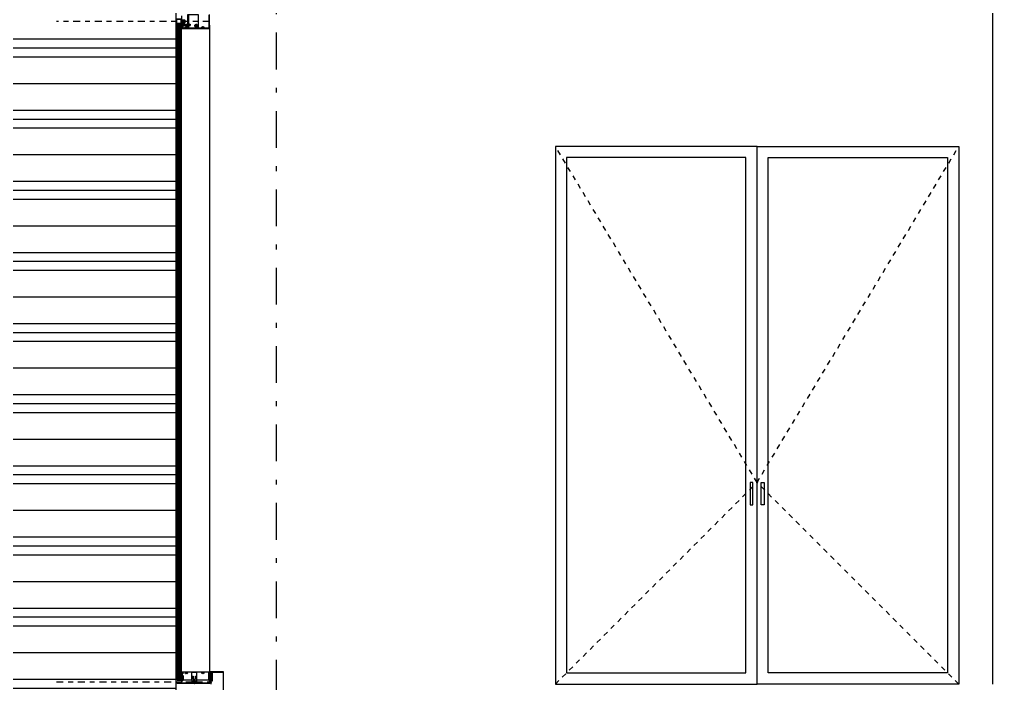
# Model space of a CAD drawing. Header units: millimetres. Extents: x -101 to 3415, y -52 to 1366.
# Drawn here: x 223.07 to 242.97, y 114.16 to 127.71 of the extents above; entities that cross this region are included whole.
import ezdxf

# ---------------------------------------------------------------- set-up
doc = ezdxf.new("R2010")
doc.units = ezdxf.units.MM
for name, pattern in [('CENTER3', [0.28, 0.14, -0.05, 0.04, -0.05]), ('DASHDOT2', [0.5, 0.25, -0.125, 0, -0.125]), ('OCULTA2', [0.3, 0.2, -0.1])]:
    doc.linetypes.add(name, pattern=pattern)
doc.layers.add('00_ARQ', color=8, linetype='Continuous')
doc.layers.add('A-CANCELERIA', color=2, linetype='Continuous')
pattern_1 = [(180, (359.6271208, 127.7950443), (-0.0003629754005, 0.000725950801), [0, -0.000725950801])]
pattern_2 = [(180, (359.6271208, 127.7950443), (-0.0003629754005, 0.000725950801), [0, -0.000725950801])]

# ---------------------------------------------------------------- blocks, each defined once
blk = doc.blocks.new('AUDIT_I_220507212152-0')
at = {"layer": 'A-CANCELERIA'}
h = blk.add_hatch(dxfattribs=at)
h.set_pattern_fill('ANSI37', color=256, scale=0.0002, angle=-90, style=0)
h.set_pattern_definition([(315, (250.7601712, -69.89838193), (0.000449012806, 0.000449012806), []), (45, (250.7601712, -69.89838193), (-0.000449012806, 0.000449012806), [])])
edge = h.paths.add_edge_path()
edge.add_line((282.3272, -64.4122), (282.3274, -64.4104))
edge.add_line((282.3274, -64.4104), (282.3274, -64.4092))
edge.add_arc((282.327, -64.4092), 0.000381, 360, 438.6001)
edge.add_line((282.3271, -64.4088), (282.3249, -64.4083))
edge.add_arc((282.3249, -64.4085), 0.000127, 438.6001, 554.6322)
edge.add_line((282.3247, -64.4085), (282.325, -64.4096))
edge.add_arc((282.3247, -64.4097), 0.000381, 194.6322, 374.6322, ccw=False)
edge.add_line((282.3243, -64.4098), (282.3237, -64.4076))
edge.add_line((282.3237, -64.4076), (282.3243, -64.4054))
edge.add_arc((282.3247, -64.4055), 0.000381, 345.3678, 525.3678, ccw=False)
edge.add_line((282.325, -64.4056), (282.3247, -64.4067))
edge.add_arc((282.3249, -64.4067), 0.000127, 525.3678, 641.3999)
edge.add_line((282.3249, -64.4068), (282.3271, -64.4064))
edge.add_arc((282.327, -64.406), 0.000381, 281.3999, 360)
edge.add_line((282.3274, -64.406), (282.3274, -64.4058))
edge.add_line((282.3274, -64.4058), (282.3337, -64.4058))
edge.add_line((282.3337, -64.4058), (282.3337, -64.4076))
edge.add_line((282.3337, -64.4076), (282.3337, -64.4104))
edge.add_line((282.3337, -64.4104), (282.3337, -64.4122))
edge.add_line((282.3337, -64.4122), (282.3272, -64.4122))
edge = h.paths.add_edge_path(flags=16)
edge.add_line((282.3317, -64.4092), (282.3317, -64.4087))
edge.add_arc((282.3306, -64.4087), 0.00114, 360, 540)
edge.add_line((282.3294, -64.4087), (282.3294, -64.4092))
edge.add_arc((282.3306, -64.4092), 0.00114, 540, 720)
h = blk.add_hatch(dxfattribs=at)
h.set_pattern_fill('SELLADOR', color=256, scale=0.0254, angle=-90, style=0)
h.set_pattern_definition([(270, (247.7733591, -63.5400958), (0.00025604724, -0.00012802362), [0, -0.00025604724])])
edge = h.paths.add_edge_path()
edge.add_line((282.3377, -64.3904), (282.3467, -64.3904))
edge.add_arc((282.3467, -64.3901), 0.0003, 270, 344.0117)
edge.add_arc((282.3661, -64.3936), 0.0195, 169.9449, 189.3796)
edge.add_line((282.3469, -64.3968), (282.3409, -64.3968))
edge.add_line((282.3409, -64.3968), (282.3377, -64.3968))
edge.add_arc((282.3377, -64.3936), 0.00318, 270, 449.9812)

msp = doc.modelspace()

# ---------------------------------------------------------------- hatches: boundary and pattern name
at = {"layer": '00_ARQ'}
h = msp.add_hatch(dxfattribs=at)
h.set_pattern_fill('PLASTI', color=9, scale=0.228646)
h.set_pattern_definition([(0, (-3488.3955, -6.6233), (0, 1.4519016), []), (0, (-3488.3955, -6.4419), (0, 1.4519016), []), (0, (-3488.3955, -6.2604), (0, 1.4519016), []), (0, (-3488.3955, -5.7159), (0, 1.4519016), [])])
edge = h.paths.add_edge_path()
edge.add_line((226.265, 169.123), (226.265, 80.537))
edge.add_line((226.265, 80.537), (213.918, 80.537))
edge.add_line((213.918, 80.537), (213.918, 179.998))
edge.add_line((213.918, 179.998), (255.187, 179.998))
edge.add_line((255.187, 179.998), (255.187, 163.536))
edge.add_line((255.187, 163.536), (242.239, 163.536))
edge.add_line((242.239, 163.536), (242.239, 175.334))
edge.add_line((242.239, 175.334), (234.008, 175.334))
edge.add_line((234.008, 175.334), (234.008, 163.536))
edge.add_line((234.008, 163.536), (227.235, 163.536))
edge.add_line((227.235, 163.536), (227.235, 163.741))
edge.add_line((227.235, 163.741), (226.951, 163.741))
edge.add_line((226.951, 163.741), (226.951, 169.116))
edge.add_line((226.951, 169.116), (227.002, 169.116))
edge.add_arc((227.002, 169.111), 0.00457, 38.4506, 90, ccw=False)
edge.add_line((227.006, 169.114), (227.118, 168.91))
edge.add_arc((227.121, 168.912), 0.00343, 208.8256, 279.625)
edge.add_line((227.122, 168.908), (227.189, 168.908))
edge.add_line((227.189, 168.908), (227.189, 168.916))
edge.add_line((227.189, 168.916), (227.125, 168.916))
edge.add_arc((227.125, 168.92), 0.00457, 218.4506, 270, ccw=False)
edge.add_line((227.122, 168.917), (227.01, 169.121))
edge.add_arc((227.006, 169.12), 0.00343, 28.8256, 99.625)
edge.add_line((227.006, 169.123), (226.265, 169.123))
h = msp.add_hatch(dxfattribs=at)
h.set_pattern_fill('HONEY', color=9, scale=0.001372, angle=90, style=0)
h.set_pattern_definition([(90, (384.4279665, 131.516669), (0.00377215011, 0.00653355721), [0.0043557048, -0.0087114096]), (330, (384.4279665, 131.516669), (0.00377215146, -0.00653355643), [0.0043557048, -0.0087114096]), (30, (384.4279665, 131.516669), (0.00754430158, 7.8e-10), [-0.0087114096, 0.0043557048])])
edge = h.paths.add_edge_path()
edge.add_line((226.366, 127.629), (226.334, 127.628))
edge.add_arc((226.334, 127.614), 0.0145, 90, 270)
edge.add_line((226.334, 127.599), (226.366, 127.599))
edge.add_arc((226.366, 127.614), 0.0145, 270, 450)
h = msp.add_hatch(dxfattribs=at)
h.set_pattern_fill('DOTS', color=9, scale=0.000457292, style=0)
h.set_pattern_definition([(180, (359.62721535, 136.1742601), (-0.0003629754005, 0.000725950801), [0, -0.000725950801])])
edge = h.paths.add_edge_path()
edge.add_ellipse((226.366, 127.661), major_axis=(0.0445, 0.0445), ratio=1, start_angle=213.6164, end_angle=238.8049, ccw=False)
edge.add_line((226.353, 127.599), (226.353, 127.559))
edge.add_ellipse((226.366, 127.621), major_axis=(-0.0445, 0.0445), ratio=1, start_angle=123.6164, end_angle=130.3882)
edge.add_line((226.361, 127.558), (226.371, 127.558))
edge.add_ellipse((226.366, 127.621), major_axis=(-0.0445, 0.0445), ratio=1, start_angle=139.6118, end_angle=148.8049)
edge.add_line((226.381, 127.559), (226.381, 127.6))
h = msp.add_hatch(dxfattribs=at)
h.set_pattern_fill('DOTS', color=9, scale=0.000457292, style=0)
h.set_pattern_definition(pattern_1)
edge = h.paths.add_edge_path()
edge.add_line((226.292, 114.237), (226.312, 114.237))
edge.add_line((226.312, 114.237), (226.312, 114.268))
edge.add_line((226.312, 114.268), (226.292, 114.268))
edge.add_ellipse((226.228, 114.252), major_axis=(-0.0465, 0.0465), ratio=1, start_angle=211.5923, end_angle=238.7472, ccw=False)
h = msp.add_hatch(dxfattribs=at)
h.set_pattern_fill('DOTS', color=9, scale=0.000457292, style=0)
h.set_pattern_definition(pattern_2)
edge = h.paths.add_edge_path()
edge.add_line((226.292, 114.237), (226.312, 114.237))
edge.add_line((226.312, 114.237), (226.312, 114.268))
edge.add_line((226.312, 114.268), (226.292, 114.268))
edge.add_ellipse((226.228, 114.252), major_axis=(-0.0465, 0.0465), ratio=1, start_angle=211.5923, end_angle=238.7472, ccw=False)
h = msp.add_hatch(dxfattribs=at)
h.set_pattern_fill('CALZAS', color=9, scale=0.123451, style=0)
h.set_pattern_definition([(135, (366.214193, 108.160154), (0.016629262, 0.016629262), [0.12345054, -0.030862635, 0.06172527, -0.030862635]), (135, (366.216271, 108.162232), (0.016629262, 0.016629262), [0.154313174, -0.030862635, 0.030862635, -0.030862635]), (135, (366.21835, 108.16431), (0.016629262, 0.016629262), [0.092587904, -0.007715659, 0.015431317, -0.007715659]), (135, (366.221924, 108.167884), (0.016629262, 0.016629262), [0.24690108, -0.00771566]), (135, (366.224586, 108.170547), (0.016629262, 0.016629262), [0.0617252695, -0.0012345054, 0, -0.0012345054, 0, -0.0012345054])])
h.paths.add_polyline_path([(226.365, 114.268), (226.312, 114.268), (226.312, 114.237), (226.365, 114.237)])
h = msp.add_hatch(dxfattribs=at)
h.set_pattern_fill('CALZAS', color=9, scale=0.123451, style=0)
h.set_pattern_definition([(135, (366.214193, 108.160154), (0.016629262, 0.016629262), [0.12345054, -0.030862635, 0.06172527, -0.030862635]), (135, (366.216271, 108.162232), (0.016629262, 0.016629262), [0.154313174, -0.030862635, 0.030862635, -0.030862635]), (135, (366.21835, 108.16431), (0.016629262, 0.016629262), [0.092587904, -0.007715659, 0.015431317, -0.007715659]), (135, (366.221924, 108.167884), (0.016629262, 0.016629262), [0.24690108, -0.00771566]), (135, (366.224586, 108.170547), (0.016629262, 0.016629262), [0.0617252695, -0.0012345054, 0, -0.0012345054, 0, -0.0012345054])])
h.paths.add_polyline_path([(226.365, 114.268), (226.312, 114.268), (226.312, 114.237), (226.365, 114.237)])
h = msp.add_hatch(dxfattribs=at)
h.set_pattern_fill('HONEY', color=9, scale=0.001458, angle=90, style=0)
h.set_pattern_definition([(90, (380.9588537, 128.7145148), (0.0040091729, 0.00694409282), [0.0046293952, -0.00925879043]), (330, (380.9588537, 128.7145148), (0.00400917434, -0.00694409199), [0.0046293952, -0.00925879043]), (30, (380.9588537, 128.7145148), (0.00801834724, 8.3e-10), [-0.00925879043, 0.0046293952])])
edge = h.paths.add_edge_path()
edge.add_line((226.341, 114.268), (226.329, 114.268))
edge.add_arc((226.329, 114.252), 0.0154, 90, 270)
edge.add_line((226.329, 114.237), (226.341, 114.237))
edge.add_arc((226.341, 114.252), 0.0154, 270, 450)
h = msp.add_hatch(dxfattribs=at)
h.set_pattern_fill('HONEY', color=9, scale=0.001458, angle=90, style=0)
h.set_pattern_definition([(90, (380.9588537, 128.7145148), (0.0040091729, 0.00694409282), [0.0046293952, -0.00925879043]), (330, (380.9588537, 128.7145148), (0.00400917434, -0.00694409199), [0.0046293952, -0.00925879043]), (30, (380.9588537, 128.7145148), (0.00801834724, 8.3e-10), [-0.00925879043, 0.0046293952])])
edge = h.paths.add_edge_path()
edge.add_line((226.341, 114.268), (226.329, 114.268))
edge.add_arc((226.329, 114.252), 0.0154, 90, 270)
edge.add_line((226.329, 114.237), (226.341, 114.237))
edge.add_arc((226.341, 114.252), 0.0154, 270, 450)
h = msp.add_hatch(dxfattribs=at)
h.set_pattern_fill('DOTS', color=9, scale=0.000457292, style=0)
h.set_pattern_definition(pattern_1)
edge = h.paths.add_edge_path()
edge.add_ellipse((226.367, 114.437), major_axis=(-0.0501, 0.0501), ratio=1, start_angle=123.6723, end_angle=146.0075, ccw=False)
edge.add_line((226.353, 114.368), (226.353, 114.269))
edge.add_ellipse((226.367, 114.339), major_axis=(-0.0501, 0.0501), ratio=1, start_angle=123.6723, end_angle=146.0075)
edge.add_line((226.381, 114.269), (226.381, 114.368))
h = msp.add_hatch(dxfattribs=at)
h.set_pattern_fill('DOTS', color=9, scale=0.000457292, style=0)
h.set_pattern_definition(pattern_2)
edge = h.paths.add_edge_path()
edge.add_ellipse((226.367, 114.437), major_axis=(-0.0501, 0.0501), ratio=1, start_angle=123.6723, end_angle=146.0075, ccw=False)
edge.add_line((226.353, 114.368), (226.353, 114.269))
edge.add_ellipse((226.367, 114.339), major_axis=(-0.0501, 0.0501), ratio=1, start_angle=123.6723, end_angle=146.0075)
edge.add_line((226.381, 114.269), (226.381, 114.368))

# ---------------------------------------------------------------- linework, layer by layer
at = {"layer": '00_ARQ', "color": 9, "linetype": 'DASHDOT2', "ltscale": 3}
msp.add_line((228.314, 38.695), (228.314, 195.766), dxfattribs=at)
at = {"layer": '00_ARQ', "color": 9}
for p, q in [((226.326, 127.599), (226.319, 127.599)), ((226.381, 127.602), (226.407, 127.602)), ((226.555, 127.615), (226.555, 127.591))]:
    msp.add_line(p, q, dxfattribs=at)
for points in [[(226.379, 144.182, 0), (226.267, 144.182, 0.414214)], [(226.379, 127.72, 0), (226.267, 127.72, 0.414214)], [(226.381, 127.789), (226.381, 127.703, 0.414214), (226.383, 127.701), (226.39, 127.701), (226.424, 127.694, 0.356258), (226.426, 127.695, -0.808797), (226.439, 127.692), (226.439, 127.656, -0.808797), (226.426, 127.653, 0.356258), (226.424, 127.654), (226.39, 127.647), (226.383, 127.647, 0.414214), (226.381, 127.645), (226.381, 127.559, 0.669376), (226.384, 127.558, -0.199773), (226.391, 127.561), (226.392, 127.561, -0.414214), (226.398, 127.555), (226.398, 127.545, -0.414214), (226.392, 127.539), (226.391, 127.539, -0.199773), (226.384, 127.542, 0.669376), (226.381, 127.541), (226.381, 127.541), (226.381, 127.531, 0.414214), (226.383, 127.529), (226.949, 127.529, 0.414214), (226.951, 127.53), (226.951, 127.817, 0.414214)], [(226.392, 127.714), (226.421, 127.706, 0.221837), (226.422, 127.706), (226.422, 127.706, -0.606882), (226.45, 127.692), (226.45, 127.656, -0.608426), (226.422, 127.642, 0.222929), (226.421, 127.642), (226.392, 127.634, 0.339454), (226.392, 127.634), (226.392, 127.572, 0.414214), (226.393, 127.571), (226.407, 127.571, -0.414214), (226.408, 127.569), (226.408, 127.541, 0.414214), (226.41, 127.54), (226.456, 127.54, 0.597055), (226.458, 127.544, -0.38562), (226.463, 127.573, -0.433937), (226.465, 127.572), (226.469, 127.567, -0.384737), (226.468, 127.565, 0.496289), (226.47, 127.545, -0.251974), (226.47, 127.544), (226.47, 127.541, 0.414214), (226.472, 127.54), (226.481, 127.54, 0.414214), (226.482, 127.541), (226.482, 127.544, -0.251973), (226.483, 127.545, 0.496295), (226.484, 127.565, -0.384687), (226.484, 127.567), (226.488, 127.572, -0.434031), (226.49, 127.573, -0.385613), (226.495, 127.544, 0.597063), (226.497, 127.54), (226.794, 127.54, 0.597023), (226.796, 127.543, -0.38562), (226.8, 127.572, -0.433937), (226.802, 127.572), (226.806, 127.566, -0.384737), (226.806, 127.565, 0.496289), (226.807, 127.545, -0.251974), (226.808, 127.544), (226.808, 127.541, 0.414214), (226.809, 127.54), (226.819, 127.54, 0.414214), (226.82, 127.541), (226.82, 127.544, -0.251973), (226.821, 127.545, 0.496295), (226.822, 127.565, -0.384687), (226.822, 127.566), (226.826, 127.572, -0.434031), (226.828, 127.572, -0.385613), (226.832, 127.543, 0.597036), (226.834, 127.54), (226.936, 127.54, 0.414214), (226.94, 127.543), (226.94, 127.805, 0.414214)], [(226.265, 127.718), (226.265, 127.63, 0.414214), (226.267, 127.628), (226.379, 127.628, 0.414214), (226.381, 127.63), (226.381, 127.654, -0.414214), (226.383, 127.656), (226.426, 127.656, -0.299044), (226.427, 127.655, 0.814098), (226.439, 127.657, 0.414214), (226.433, 127.663), (226.383, 127.663, -0.414214), (226.381, 127.665), (226.381, 127.683, -0.414214), (226.383, 127.685), (226.433, 127.685, 0.999975), (226.433, 127.697, 0.299206), (226.427, 127.693, -0.299044), (226.426, 127.692), (226.383, 127.692, -0.414214), (226.381, 127.694), (226.381, 127.718, 0.414214)], [(226.951, 127.599), (226.951, 114.23), (226.707, 114.23), (226.694, 114.243), (226.694, 114.364, 0.414214), (226.671, 114.387), (226.606, 114.387, 0.414214), (226.584, 114.364), (226.584, 114.243), (226.57, 114.23), (226.419, 114.23), (226.419, 114.306, 0.414214), (226.407, 114.318), (226.381, 114.318), (226.381, 127.599)], [(227.235, 114.016), (227.235, 114.398, 0.414214), (227.234, 114.399), (226.954, 114.399, 0.885714), (226.954, 114.391), (226.956, 114.391, -0.414214), (226.958, 114.39), (226.958, 114.386, 0.339454), (226.959, 114.385), (226.961, 114.384), (226.961, 114.384, 0.493145), (226.963, 114.385), (226.963, 114.39, -0.414214), (226.964, 114.391), (226.971, 114.391, -0.414214), (226.972, 114.39), (226.972, 114.363, -0.414214), (226.971, 114.362), (226.964, 114.362, -0.414214), (226.963, 114.363), (226.963, 114.368, 0.493145), (226.961, 114.37), (226.959, 114.369, 0.339454), (226.958, 114.368), (226.958, 114.362), (226.958, 114.354, 0.414214), (226.959, 114.353), (226.977, 114.353, 0.414214), (226.981, 114.357), (226.981, 114.39, -0.414214), (226.982, 114.391), (227, 114.391, -0.414214), (227.003, 114.388), (227.003, 114.237, -0.339454), (227.002, 114.236), (227.002, 114.236, 0.476993), (226.999, 114.229), (227.005, 114.218, -0.048406), (227.005, 114.217, 0.334993), (227.007, 114.216), (227.011, 114.216, 0.414214), (227.013, 114.218), (227.013, 114.383, -0.414214), (227.02, 114.39), (227.224, 114.39, -0.414214), (227.226, 114.389), (227.226, 114.016, 1)], [(226.292, 114.163), (226.292, 114.164, -0.414214), (226.3, 114.172), (226.589, 114.172, 0.414214), (226.593, 114.176), (226.593, 114.31, -0.414214), (226.594, 114.312), (226.616, 114.312, -0.414214), (226.617, 114.31), (226.617, 114.253, 0.414214), (226.621, 114.25), (226.633, 114.25, -0.131652), (226.634, 114.25), (226.639, 114.247, 0.267949), (226.64, 114.247), (226.646, 114.25, -0.131652), (226.646, 114.25), (226.659, 114.25, 0.414214), (226.663, 114.253), (226.663, 114.31, -0.414214), (226.664, 114.312), (226.683, 114.312, -0.414214), (226.685, 114.31), (226.685, 114.176, 0.414214), (226.688, 114.172), (226.949, 114.172, 0.414214), (226.952, 114.176), (226.952, 114.229, -0.046172), (226.952, 114.23), (226.955, 114.245, -1.01358), (226.964, 114.243), (226.961, 114.228, 0.048972), (226.961, 114.227), (226.961, 114.167, -0.414214), (226.957, 114.163), (226.669, 114.163, -0.414214), (226.666, 114.167), (226.666, 114.217, 0.414214), (226.662, 114.221), (226.618, 114.221, 0.414214), (226.614, 114.217), (226.614, 114.167, -0.414214), (226.61, 114.163), (226.292, 114.163)], [(226.292, 114.237), (226.292, 114.23), (226.38, 114.23, 0.414214), (226.382, 114.232), (226.382, 114.233, 0.414214), (226.38, 114.235), (226.375, 114.235, -0.414214), (226.373, 114.237), (226.373, 114.24, -0.414214), (226.375, 114.242), (226.404, 114.242, -0.414214), (226.406, 114.24), (226.406, 114.237, -0.414214), (226.404, 114.235), (226.399, 114.235, 0.414214), (226.397, 114.233), (226.397, 114.232, 0.414214), (226.399, 114.23), (226.41, 114.23, 0.414214), (226.412, 114.231), (226.412, 114.31, 0.414214), (226.41, 114.311), (226.393, 114.311, 0.414214), (226.391, 114.31), (226.391, 114.292, 0.414214), (226.393, 114.291), (226.395, 114.291, 0.414214), (226.397, 114.292), (226.397, 114.302, -0.414214), (226.398, 114.304), (226.404, 114.304, -0.414214), (226.406, 114.302), (226.406, 114.251, -0.414214), (226.404, 114.249), (226.398, 114.249, -0.414214), (226.397, 114.251), (226.397, 114.261, 0.414214), (226.395, 114.262), (226.393, 114.262, 0.414214), (226.391, 114.261), (226.391, 114.251, -0.414214), (226.39, 114.25), (226.367, 114.25, 0.414214), (226.365, 114.247), (226.365, 114.239, -0.414214), (226.363, 114.237), (226.292, 114.237)], [(226.633, 114.156, -0.414214), (226.629, 114.16), (226.629, 114.214, 0.414214), (226.622, 114.221), (226.621, 114.221, 0.414214), (226.617, 114.217), (226.617, 114.16, -0.414214), (226.614, 114.156)], [(226.666, 114.156, -0.414214), (226.662, 114.16), (226.662, 114.217, 0.414214), (226.659, 114.221), (226.658, 114.221, 0.414214), (226.651, 114.214), (226.651, 114.16, -0.414214), (226.647, 114.156)], [(226.981, 114.146), (226.981, 114.293, 0.414214), (226.98, 114.295), (226.959, 114.295, 0.414214), (226.958, 114.293), (226.958, 114.284, 0.414214), (226.959, 114.282), (226.962, 114.282, 0.414214), (226.963, 114.284), (226.963, 114.288, -0.414214), (226.965, 114.29), (226.969, 114.29, -0.414214), (226.97, 114.288), (226.97, 114.258, -0.414214), (226.969, 114.257), (226.965, 114.257, -0.414214), (226.963, 114.258), (226.963, 114.263, 0.414214), (226.962, 114.264), (226.959, 114.264, 0.414214), (226.958, 114.263), (226.958, 114.251, 0.414214), (226.959, 114.25), (226.969, 114.25, -0.414214), (226.97, 114.248), (226.97, 114.157, -0.414214)]]:
    msp.add_lwpolyline(points, format="xyb", dxfattribs=at)
for points in [[(226.265, 169.123), (226.265, 80.537)], [(226.527, 127.541), (226.527, 127.807)], [(226.292, 114.268), (226.292, 127.599), (226.319, 127.599), (226.319, 114.268)], [(226.298, 114.268), (226.298, 127.599)], [(226.305, 114.268), (226.305, 127.599)], [(226.312, 114.268), (226.312, 127.599)], [(226.353, 114.268), (226.353, 127.599), (226.326, 127.599), (226.326, 114.268)], [(226.333, 114.268), (226.333, 127.599)], [(226.34, 114.268), (226.34, 127.599)], [(226.347, 114.268), (226.347, 127.599)], [(226.481, 127.602), (226.366, 127.602)], [(226.394, 127.616), (226.395, 127.613), (226.393, 127.597)], [(226.394, 127.616), (226.393, 127.613)], [(226.393, 127.616), (226.394, 127.616)], [(226.394, 127.591), (226.393, 127.591)], [(226.397, 127.613), (226.395, 127.613)], [(226.396, 127.588), (226.399, 127.616)], [(226.399, 127.616), (226.396, 127.588)], [(226.398, 127.591), (226.4, 127.591)], [(226.401, 127.613), (226.403, 127.613)], [(226.405, 127.616), (226.402, 127.588)], [(226.404, 127.616), (226.402, 127.588)], [(226.406, 127.591), (226.404, 127.591)], [(226.407, 127.588), (226.41, 127.616)], [(226.408, 127.613), (226.407, 127.613)], [(226.411, 127.616), (226.408, 127.588)], [(226.41, 127.591), (226.411, 127.591)], [(226.416, 127.616), (226.413, 127.588)], [(226.413, 127.613), (226.414, 127.613)], [(226.417, 127.616), (226.414, 127.588)], [(226.417, 127.591), (226.416, 127.591)], [(226.419, 127.588), (226.422, 127.616)], [(226.42, 127.613), (226.419, 127.613)], [(226.423, 127.616), (226.42, 127.588)], [(226.422, 127.591), (226.423, 127.591)], [(226.424, 127.607), (226.424, 127.613), (226.424, 127.614)], [(226.424, 127.613), (226.426, 127.613)], [(226.428, 127.616), (226.425, 127.588)], [(226.428, 127.616), (226.426, 127.588)], [(226.429, 127.591), (226.427, 127.591)], [(226.432, 127.613), (226.43, 127.613)], [(226.434, 127.616), (226.431, 127.588)], [(226.431, 127.588), (226.433, 127.616)], [(226.433, 127.591), (226.435, 127.591)], [(226.439, 127.616), (226.436, 127.588)], [(226.436, 127.613), (226.437, 127.613)], [(226.44, 127.616), (226.437, 127.588)], [(226.439, 127.591), (226.44, 127.591)], [(226.445, 127.616), (226.442, 127.588)], [(226.442, 127.613), (226.443, 127.613)], [(226.446, 127.616), (226.443, 127.588)], [(226.446, 127.591), (226.445, 127.591)], [(226.448, 127.588), (226.451, 127.616)], [(226.449, 127.613), (226.448, 127.613)], [(226.452, 127.616), (226.449, 127.588)], [(226.451, 127.591), (226.452, 127.591)], [(226.453, 127.613), (226.455, 127.613)], [(226.457, 127.616), (226.454, 127.588)], [(226.457, 127.616), (226.455, 127.588)], [(226.458, 127.591), (226.456, 127.591)], [(226.461, 127.613), (226.459, 127.613)], [(226.46, 127.588), (226.463, 127.616)], [(226.463, 127.616), (226.46, 127.588)], [(226.462, 127.591), (226.464, 127.591)], [(226.469, 127.597), (226.468, 127.591), (226.466, 127.588), (226.465, 127.588), (226.464, 127.591), (226.467, 127.613), (226.468, 127.616), (226.469, 127.616)], [(226.468, 127.616), (226.465, 127.588)], [(226.465, 127.613), (226.467, 127.613)], [(226.469, 127.613), (226.466, 127.588)], [(226.469, 127.616), (226.469, 127.591), (226.468, 127.591)], [(226.468, 127.591), (226.469, 127.591)], [(226.474, 127.616), (226.471, 127.588)], [(226.471, 127.613), (226.472, 127.613)], [(226.475, 127.616), (226.472, 127.588)], [(226.475, 127.591), (226.474, 127.591)], [(226.477, 127.588), (226.48, 127.616)], [(226.478, 127.613), (226.477, 127.613)], [(226.481, 127.616), (226.478, 127.588)], [(226.48, 127.591), (226.481, 127.591)], [(226.482, 127.613), (226.484, 127.613)], [(226.486, 127.616), (226.483, 127.588)], [(226.486, 127.616), (226.484, 127.588)], [(226.487, 127.591), (226.485, 127.591)], [(226.49, 127.613), (226.488, 127.613)], [(226.492, 127.616), (226.489, 127.588)], [(226.489, 127.588), (226.492, 127.616)], [(226.491, 127.591), (226.493, 127.591)], [(226.493, 127.607), (226.494, 127.613), (226.493, 127.614)], [(226.497, 127.616), (226.494, 127.588)], [(226.494, 127.613), (226.496, 127.613)], [(226.498, 127.616), (226.495, 127.588)], [(226.498, 127.591), (226.497, 127.591)], [(226.5, 127.588), (226.503, 127.616)], [(226.501, 127.613), (226.5, 127.613)], [(226.504, 127.616), (226.501, 127.588)], [(226.503, 127.591), (226.504, 127.591)], [(226.509, 127.616), (226.506, 127.588)], [(226.506, 127.613), (226.507, 127.613)], [(226.51, 127.616), (226.507, 127.588)], [(226.509, 127.591), (226.51, 127.591)], [(226.515, 127.616), (226.512, 127.588)], [(226.512, 127.613), (226.513, 127.613)], [(226.516, 127.616), (226.513, 127.588)], [(226.516, 127.591), (226.514, 127.591)], [(226.519, 127.613), (226.517, 127.613)], [(226.521, 127.616), (226.518, 127.588)], [(226.518, 127.588), (226.521, 127.616)], [(226.52, 127.591), (226.522, 127.591)], [(226.523, 127.613), (226.525, 127.613)], [(226.526, 127.616), (226.524, 127.588)], [(226.527, 127.616), (226.524, 127.588)], [(226.528, 127.591), (226.526, 127.591)], [(226.529, 127.588), (226.532, 127.616)], [(226.53, 127.613), (226.529, 127.613)], [(226.533, 127.616), (226.53, 127.588)], [(226.532, 127.591), (226.533, 127.591)], [(226.533, 127.591), (226.532, 127.591)], [(226.538, 127.597), (226.538, 127.591), (226.536, 127.588), (226.535, 127.588), (226.533, 127.591), (226.536, 127.613), (226.538, 127.616), (226.538, 127.616)], [(226.538, 127.616), (226.535, 127.588)], [(226.535, 127.588), (226.538, 127.616)], [(226.535, 127.613), (226.536, 127.613)], [(226.536, 127.613), (226.535, 127.613)], [(226.539, 127.616), (226.536, 127.588)], [(226.538, 127.613), (226.536, 127.588)], [(226.538, 127.616), (226.538, 127.591), (226.538, 127.591)], [(226.538, 127.591), (226.539, 127.591)], [(226.539, 127.591), (226.538, 127.591)], [(226.544, 127.597), (226.543, 127.591), (226.542, 127.588), (226.541, 127.588), (226.539, 127.591), (226.542, 127.613), (226.544, 127.616), (226.544, 127.616)], [(226.544, 127.616), (226.541, 127.588)], [(226.541, 127.588), (226.544, 127.616)], [(226.541, 127.613), (226.542, 127.613)], [(226.542, 127.613), (226.541, 127.613)], [(226.545, 127.616), (226.542, 127.588)], [(226.544, 127.613), (226.542, 127.588)], [(226.544, 127.616), (226.544, 127.591), (226.543, 127.591)], [(226.543, 127.591), (226.545, 127.591)], [(226.546, 127.613), (226.548, 127.613)], [(226.55, 127.616), (226.547, 127.588)], [(226.55, 127.616), (226.547, 127.588)], [(226.551, 127.591), (226.549, 127.591)], [(226.555, 127.615), (226.554, 127.613), (226.551, 127.591), (226.553, 127.588), (226.553, 127.588), (226.555, 127.591)], [(226.554, 127.613), (226.552, 127.613)], [(226.553, 127.588), (226.555, 127.608)], [(226.555, 127.601), (226.553, 127.588)], [(226.718, 127.583), (226.638, 127.583)], [(226.7, 127.587), (226.656, 127.587)], [(226.7, 127.578), (226.656, 127.578)], [(226.678, 127.622), (226.678, 127.543)]]:
    msp.add_lwpolyline(points, dxfattribs=at)
at = {"layer": '00_ARQ', "color": 9, "ltscale": 2}
msp.add_lwpolyline([(242.925, 128.557), (242.925, 114.148)], dxfattribs=at)
at = {"layer": '00_ARQ', "color": 9}
for points in [[(226.498, 127.541), (226.727, 127.541), (226.727, 127.807), (226.498, 127.807)], [(226.381, 127.597), (226.386, 127.597), (226.386, 127.607), (226.381, 127.607), (226.381, 127.632), (226.393, 127.621), (226.393, 127.583), (226.381, 127.573)], [(226.396, 127.588), (226.396, 127.588), (226.398, 127.591), (226.401, 127.613), (226.399, 127.616), (226.399, 127.616), (226.397, 127.613), (226.394, 127.591)], [(226.405, 127.616), (226.407, 127.613), (226.404, 127.591), (226.402, 127.588), (226.402, 127.588), (226.4, 127.591), (226.403, 127.613), (226.404, 127.616)], [(226.407, 127.588), (226.408, 127.588), (226.41, 127.591), (226.413, 127.613), (226.411, 127.616), (226.41, 127.616), (226.408, 127.613), (226.406, 127.591)], [(226.417, 127.616), (226.419, 127.613), (226.416, 127.591), (226.414, 127.588), (226.413, 127.588), (226.411, 127.591), (226.414, 127.613), (226.416, 127.616)], [(226.419, 127.588), (226.42, 127.588), (226.422, 127.591), (226.424, 127.613), (226.423, 127.616), (226.422, 127.616), (226.42, 127.613), (226.417, 127.591)], [(226.428, 127.616), (226.43, 127.613), (226.427, 127.591), (226.426, 127.588), (226.425, 127.588), (226.423, 127.591), (226.426, 127.613), (226.428, 127.616)], [(226.431, 127.588), (226.431, 127.588), (226.433, 127.591), (226.436, 127.613), (226.434, 127.616), (226.433, 127.616), (226.432, 127.613), (226.429, 127.591)], [(226.44, 127.616), (226.442, 127.613), (226.439, 127.591), (226.437, 127.588), (226.436, 127.588), (226.435, 127.591), (226.437, 127.613), (226.439, 127.616)], [(226.446, 127.616), (226.448, 127.613), (226.445, 127.591), (226.443, 127.588), (226.442, 127.588), (226.44, 127.591), (226.443, 127.613), (226.445, 127.616)], [(226.448, 127.588), (226.449, 127.588), (226.451, 127.591), (226.453, 127.613), (226.452, 127.616), (226.451, 127.616), (226.449, 127.613), (226.446, 127.591)], [(226.457, 127.616), (226.459, 127.613), (226.456, 127.591), (226.455, 127.588), (226.454, 127.588), (226.452, 127.591), (226.455, 127.613), (226.457, 127.616)], [(226.46, 127.588), (226.46, 127.588), (226.462, 127.591), (226.465, 127.613), (226.463, 127.616), (226.463, 127.616), (226.461, 127.613), (226.458, 127.591)], [(226.475, 127.616), (226.477, 127.613), (226.474, 127.591), (226.472, 127.588), (226.471, 127.588), (226.469, 127.591), (226.472, 127.613), (226.474, 127.616)], [(226.477, 127.588), (226.478, 127.588), (226.48, 127.591), (226.482, 127.613), (226.481, 127.616), (226.48, 127.616), (226.478, 127.613), (226.475, 127.591)], [(226.486, 127.616), (226.488, 127.613), (226.485, 127.591), (226.484, 127.588), (226.483, 127.588), (226.481, 127.591), (226.484, 127.613), (226.486, 127.616)], [(226.489, 127.588), (226.489, 127.588), (226.491, 127.591), (226.494, 127.613), (226.492, 127.616), (226.492, 127.616), (226.49, 127.613), (226.487, 127.591)], [(226.498, 127.616), (226.5, 127.613), (226.497, 127.591), (226.495, 127.588), (226.494, 127.588), (226.493, 127.591), (226.496, 127.613), (226.497, 127.616)], [(226.5, 127.588), (226.501, 127.588), (226.503, 127.591), (226.506, 127.613), (226.504, 127.616), (226.503, 127.616), (226.501, 127.613), (226.498, 127.591)], [(226.51, 127.616), (226.512, 127.613), (226.509, 127.591), (226.507, 127.588), (226.506, 127.588), (226.504, 127.591), (226.507, 127.613), (226.509, 127.616)], [(226.516, 127.616), (226.517, 127.613), (226.514, 127.591), (226.513, 127.588), (226.512, 127.588), (226.51, 127.591), (226.513, 127.613), (226.515, 127.616)], [(226.518, 127.588), (226.518, 127.588), (226.52, 127.591), (226.523, 127.613), (226.521, 127.616), (226.521, 127.616), (226.519, 127.613), (226.516, 127.591)], [(226.527, 127.616), (226.529, 127.613), (226.526, 127.591), (226.524, 127.588), (226.524, 127.588), (226.522, 127.591), (226.525, 127.613), (226.526, 127.616)], [(226.529, 127.588), (226.53, 127.588), (226.532, 127.591), (226.535, 127.613), (226.533, 127.616), (226.532, 127.616), (226.53, 127.613), (226.528, 127.591)], [(226.535, 127.588), (226.536, 127.588), (226.538, 127.591), (226.541, 127.613), (226.539, 127.616), (226.538, 127.616), (226.536, 127.613), (226.533, 127.591)], [(226.541, 127.588), (226.542, 127.588), (226.543, 127.591), (226.546, 127.613), (226.545, 127.616), (226.544, 127.616), (226.542, 127.613), (226.539, 127.591)], [(226.55, 127.616), (226.552, 127.613), (226.549, 127.591), (226.547, 127.588), (226.547, 127.588), (226.545, 127.591), (226.548, 127.613), (226.55, 127.616)], [(226.7, 127.595), (226.678, 127.608), (226.656, 127.595), (226.656, 127.57), (226.678, 127.557), (226.7, 127.57)], [(226.7, 127.595), (226.7, 127.57), (226.678, 127.557), (226.656, 127.57), (226.656, 127.595), (226.678, 127.608)], [(226.7, 127.587), (226.656, 127.587), (226.656, 127.578), (226.7, 127.578)], [(238.123, 125.123), (234.008, 125.123), (234.008, 114.148), (238.123, 114.148)], [(238.123, 125.123), (242.239, 125.123), (242.239, 114.148), (238.123, 114.148)], [(237.895, 124.895), (234.236, 124.895), (234.236, 114.377), (237.895, 114.377)], [(238.352, 124.895), (242.01, 124.895), (242.01, 114.377), (238.352, 114.377)], [(238.037, 118.264), (237.98, 118.264), (237.98, 117.807), (238.037, 117.807)], [(238.209, 118.264), (238.266, 118.264), (238.266, 117.807), (238.209, 117.807)], [(226.365, 114.268), (226.312, 114.268), (226.312, 114.237), (226.365, 114.237)], [(226.365, 114.268), (226.312, 114.268), (226.312, 114.237), (226.365, 114.237)]]:
    msp.add_lwpolyline(points, close=True, dxfattribs=at)
at = {"layer": '00_ARQ', "color": 9, "linetype": 'CENTER3'}
for points in [[(226.951, 127.674), (223.825, 127.674)], [(223.825, 114.193), (226.999, 114.193)]]:
    msp.add_lwpolyline(points, dxfattribs=at)
at = {"layer": '00_ARQ', "color": 9, "elevation": 0}
msp.add_lwpolyline([(226.274, 127.639, 0.414214), (226.275, 127.637), (226.338, 127.637), (226.37, 127.637, 0.414214), (226.372, 127.639), (226.372, 127.709, 0.414214), (226.37, 127.711), (226.338, 127.711), (226.275, 127.711, 0.414214), (226.274, 127.709)], format="xyb", close=True, dxfattribs=at)
at = {"layer": '00_ARQ', "color": 9}
for points in [[(226.334, 127.628), (226.293, 127.628, -0.334652), (226.291, 127.629, -0.085004), (226.292, 127.599), (226.319, 127.599), (226.334, 127.599, -0.999836)], [(226.366, 127.629), (226.334, 127.628, 1), (226.334, 127.599), (226.366, 127.599, 1)], [(226.382, 127.555), (226.392, 127.553, 0.554492), (226.393, 127.554), (226.392, 127.559, -1), (226.395, 127.56), (226.398, 127.55), (226.395, 127.54, -1), (226.392, 127.541), (226.393, 127.546, 0.554492), (226.392, 127.546), (226.382, 127.544, 0.357068), (226.381, 127.542), (226.381, 127.537), (226.382, 127.529), (226.35, 127.529), (226.352, 127.537), (226.352, 127.55), (226.35, 127.558), (226.381, 127.558), (226.381, 127.557, 0.357068)], [(226.382, 127.529), (226.381, 127.537), (226.381, 127.542, -0.357068), (226.382, 127.544), (226.392, 127.546, -0.554492), (226.393, 127.546), (226.392, 127.541, 1), (226.395, 127.54), (226.398, 127.55), (226.395, 127.56, 1), (226.392, 127.559), (226.393, 127.554, -0.554492), (226.392, 127.553), (226.382, 127.555, -0.357068), (226.381, 127.557), (226.381, 127.558), (226.352, 127.558), (226.352, 127.55), (226.352, 127.55), (226.352, 127.537), (226.352, 127.537), (226.352, 127.529)], [(226.648, 127.583, 1), (226.708, 127.583, 1)], [(226.656, 127.587), (226.66, 127.587, -0.788045), (226.696, 127.587), (226.699, 127.587, 0.816497)], [(226.656, 127.587), (226.66, 127.587, -0.788045), (226.696, 127.587), (226.699, 127.587, 0.816497)], [(226.66, 127.578), (226.656, 127.578, 0.816497), (226.699, 127.578), (226.696, 127.578, -0.788045)], [(226.699, 127.578), (226.696, 127.578, -0.788045), (226.66, 127.578), (226.656, 127.578, 0.816497)], [(226.66, 127.587), (226.696, 127.587, 0.788045)], [(226.66, 127.587), (226.696, 127.587, 0.788045)], [(226.696, 127.578), (226.66, 127.578, 0.788045)], [(226.696, 127.578), (226.66, 127.578, 0.788045)], [(226.383, 114.373), (226.393, 114.375, -0.554492), (226.394, 114.374), (226.392, 114.369, 1), (226.396, 114.368), (226.398, 114.379), (226.396, 114.389, 1), (226.392, 114.388), (226.394, 114.383, -0.554492), (226.393, 114.382), (226.383, 114.384, -0.357068), (226.381, 114.386), (226.381, 114.391), (226.382, 114.399), (226.351, 114.399), (226.352, 114.391), (226.352, 114.379), (226.351, 114.37), (226.381, 114.37), (226.381, 114.371, -0.357068)], [(226.383, 114.373), (226.393, 114.375, -0.554492), (226.394, 114.374), (226.392, 114.369, 1), (226.396, 114.368), (226.398, 114.379), (226.396, 114.389, 1), (226.392, 114.388), (226.394, 114.383, -0.554492), (226.393, 114.382), (226.383, 114.384, -0.357068), (226.381, 114.386), (226.381, 114.391), (226.382, 114.399), (226.351, 114.399), (226.352, 114.391), (226.352, 114.379), (226.351, 114.37), (226.381, 114.37), (226.381, 114.371, -0.357068)], [(226.382, 114.399), (226.381, 114.391), (226.381, 114.386, 0.357068), (226.383, 114.384), (226.393, 114.382, 0.554492), (226.394, 114.383), (226.392, 114.388, -1), (226.396, 114.389), (226.398, 114.379), (226.396, 114.368, -1), (226.392, 114.369), (226.394, 114.374, 0.554492), (226.393, 114.375), (226.383, 114.373, 0.357068), (226.381, 114.371), (226.381, 114.37), (226.352, 114.37), (226.352, 114.379), (226.352, 114.379), (226.352, 114.391), (226.352, 114.391), (226.352, 114.399)], [(226.382, 114.399), (226.381, 114.391), (226.381, 114.386, 0.357068), (226.383, 114.384), (226.393, 114.382, 0.554492), (226.394, 114.383), (226.392, 114.388, -1), (226.396, 114.389), (226.398, 114.379), (226.396, 114.368, -1), (226.392, 114.369), (226.394, 114.374, 0.554492), (226.393, 114.375), (226.383, 114.373, 0.357068), (226.381, 114.371), (226.381, 114.37), (226.352, 114.37), (226.352, 114.379), (226.352, 114.379), (226.352, 114.391), (226.352, 114.391), (226.352, 114.399)], [(226.381, 114.388), (226.381, 114.397, -0.414214), (226.383, 114.399), (226.949, 114.399, -0.414214), (226.951, 114.398), (226.951, 114.35, 0.414214), (226.952, 114.349), (226.981, 114.349, 0.414214), (226.982, 114.35), (226.982, 114.388, -0.414214), (226.984, 114.39), (226.989, 114.39, -0.388119), (226.99, 114.388), (227.003, 114.237, -0.440799), (227.002, 114.236), (226.996, 114.236, 0.414214), (226.994, 114.235), (226.994, 114.227, -0.414214), (226.993, 114.225), (226.987, 114.225, -0.414214), (226.985, 114.227), (226.985, 114.244, -0.414214), (226.987, 114.245), (226.992, 114.245, 0.436505), (226.993, 114.247), (226.987, 114.336, 0.392268), (226.983, 114.34), (226.952, 114.34, 0.414214), (226.951, 114.338), (226.951, 114.231, -0.414214), (226.949, 114.23), (226.939, 114.23, -0.414214), (226.937, 114.231), (226.937, 114.387, 0.414214), (226.936, 114.388), (226.834, 114.388, 0.597049), (226.832, 114.385, -0.385613), (226.828, 114.356, -0.434031), (226.826, 114.356), (226.822, 114.362, -0.384687), (226.822, 114.364, 0.496295), (226.821, 114.383, -0.251973), (226.82, 114.384), (226.82, 114.387, 0.414214), (226.819, 114.388), (226.809, 114.388, 0.414214), (226.808, 114.387), (226.808, 114.384, -0.251974), (226.807, 114.383, 0.496289), (226.806, 114.364, -0.384737), (226.806, 114.362), (226.802, 114.356, -0.433937), (226.8, 114.356, -0.38562), (226.796, 114.385, 0.597036), (226.794, 114.388), (226.497, 114.388, 0.597066), (226.495, 114.385, -0.385613), (226.49, 114.356, -0.434031), (226.488, 114.356), (226.484, 114.362, -0.384687), (226.484, 114.364, 0.496295), (226.483, 114.383, -0.251973), (226.482, 114.384), (226.482, 114.387, 0.414214), (226.481, 114.388), (226.472, 114.388, 0.414214), (226.47, 114.387), (226.47, 114.384, -0.251974), (226.47, 114.383, 0.496289), (226.468, 114.364, -0.384737), (226.469, 114.362), (226.465, 114.356, -0.433937), (226.463, 114.356, -0.38562), (226.458, 114.385, 0.597055), (226.456, 114.388), (226.41, 114.388), (226.41, 114.388, 0.414214), (226.408, 114.387), (226.408, 114.359, -0.414214), (226.407, 114.358), (226.391, 114.358, 0.414214), (226.39, 114.356), (226.39, 114.291, 0.414214), (226.391, 114.29), (226.396, 114.29, 0.414214), (226.398, 114.291), (226.398, 114.3, -0.414214), (226.399, 114.302), (226.404, 114.302, -0.414214), (226.405, 114.3), (226.405, 114.284, -0.414214), (226.404, 114.283), (226.391, 114.283, 0.414214), (226.39, 114.281), (226.39, 114.272, 0.414214), (226.391, 114.27), (226.404, 114.27, -0.414214), (226.405, 114.269), (226.405, 114.253, -0.414214), (226.404, 114.251), (226.399, 114.251, -0.414214), (226.398, 114.253), (226.398, 114.262, 0.414214), (226.396, 114.263), (226.391, 114.263, 0.414214), (226.39, 114.262), (226.39, 114.253, -0.414214), (226.389, 114.251), (226.382, 114.251, -0.414214), (226.381, 114.253), (226.381, 114.369, -0.669376), (226.384, 114.371, 0.199773), (226.391, 114.368), (226.392, 114.368, 0.414214), (226.398, 114.373), (226.398, 114.384, 0.414214), (226.392, 114.389), (226.391, 114.389, 0.199773), (226.384, 114.386, -0.669376)], [(226.341, 114.268), (226.329, 114.268, 1), (226.329, 114.237), (226.341, 114.237, 1)], [(226.341, 114.268), (226.329, 114.268, 1), (226.329, 114.237), (226.341, 114.237, 1)], [(226.383, 114.234), (226.383, 114.228, 0.414214), (226.384, 114.227), (226.385, 114.227, -0.500693), (226.335, 114.176, 1.012767), (226.335, 114.173, 0.543944), (226.392, 114.227), (226.393, 114.227, 0.414214), (226.394, 114.228), (226.394, 114.234, -0.414214), (226.395, 114.235), (226.4, 114.235, 0.57735), (226.401, 114.237), (226.398, 114.242, 0.267949), (226.397, 114.242), (226.38, 114.242, 0.267949), (226.379, 114.242), (226.376, 114.237, 0.57735), (226.377, 114.235), (226.382, 114.235, -0.414214)], [(226.955, 114.378, 0.591036), (226.958, 114.382), (226.958, 114.383, -0.414214), (226.959, 114.384), (226.962, 114.384, 0.414214), (226.965, 114.387), (226.965, 114.39, -0.414214), (226.966, 114.391), (226.968, 114.391, -0.414214), (226.969, 114.39), (226.969, 114.363, -0.414214), (226.968, 114.362), (226.966, 114.362, -0.414214), (226.965, 114.363), (226.965, 114.366, 0.414214), (226.962, 114.369), (226.959, 114.369, -0.414214), (226.958, 114.37), (226.958, 114.372, 0.278716), (226.957, 114.375, -0.414339), (226.952, 114.38), (226.952, 114.39, -0.556465), (226.955, 114.39)], [(226.955, 114.378, 0.591036), (226.958, 114.382), (226.958, 114.383, -0.414214), (226.959, 114.384), (226.962, 114.384, 0.414214), (226.965, 114.387), (226.965, 114.39, -0.414214), (226.966, 114.391), (226.968, 114.391, -0.414214), (226.969, 114.39), (226.969, 114.363, -0.414214), (226.968, 114.362), (226.966, 114.362, -0.414214), (226.965, 114.363), (226.965, 114.366, 0.414214), (226.962, 114.369), (226.959, 114.369, -0.414214), (226.958, 114.37), (226.958, 114.372, 0.278716), (226.957, 114.375, -0.414339), (226.952, 114.38), (226.952, 114.39, -0.556465), (226.955, 114.39)], [(226.955, 114.269, -1), (226.958, 114.269), (226.958, 114.268, 0.414214), (226.959, 114.267), (226.962, 114.267, -0.414214), (226.965, 114.264), (226.965, 114.261, 0.414214), (226.966, 114.26), (226.968, 114.26, 0.414214), (226.969, 114.261), (226.969, 114.288, 0.414214), (226.968, 114.289), (226.966, 114.289, 0.414214), (226.965, 114.288), (226.965, 114.285, -0.414214), (226.962, 114.282), (226.959, 114.282, 0.414214), (226.958, 114.28), (226.958, 114.278, -0.278716), (226.957, 114.276, 0.414339), (226.952, 114.271), (226.952, 114.258, 1), (226.955, 114.258)], [(226.955, 114.269, -1), (226.958, 114.269), (226.958, 114.268, 0.414214), (226.959, 114.267), (226.962, 114.267, -0.414214), (226.965, 114.264), (226.965, 114.261, 0.414214), (226.966, 114.26), (226.968, 114.26, 0.414214), (226.969, 114.261), (226.969, 114.288, 0.414214), (226.968, 114.289), (226.966, 114.289, 0.414214), (226.965, 114.288), (226.965, 114.285, -0.414214), (226.962, 114.282), (226.959, 114.282, 0.414214), (226.958, 114.28), (226.958, 114.278, -0.278716), (226.957, 114.276, 0.414339), (226.952, 114.271), (226.952, 114.258, 1), (226.955, 114.258)]]:
    msp.add_lwpolyline(points, format="xyb", close=True, dxfattribs=at)
at = {"layer": '00_ARQ', "color": 9, "const_width": 0.00457}
msp.add_lwpolyline([(226.322, 114.268), (226.322, 127.599)], dxfattribs=at)
at = {"layer": '00_ARQ', "color": 9, "linetype": 'OCULTA2', "ltscale": 0.5}
for points in [[(234.008, 114.148), (238.123, 118.264), (234.008, 125.123)], [(242.239, 114.148), (238.123, 118.264), (242.239, 125.123)]]:
    msp.add_lwpolyline(points, dxfattribs=at)
at = {"layer": '00_ARQ', "color": 9}
for radius in [0.0302, 0.0137, 0.0137]:
    msp.add_circle((226.678, 127.583), radius, dxfattribs=at)
for centre, radius, start, end in [((226.366, 127.661), 0.0629, 258.6164, 283.8049), ((226.366, 127.621), 0.0629, 258.6164, 283.8049), ((226.228, 114.252), 0.0657, 346.5923, 13.7472), ((226.228, 114.252), 0.0657, 346.5923, 13.7472), ((226.367, 114.437), 0.0708, 258.6723, 281.0075), ((226.367, 114.437), 0.0708, 258.6723, 281.0075), ((226.367, 114.339), 0.0708, 258.6723, 281.0075), ((226.367, 114.339), 0.0708, 258.6723, 281.0075)]:
    msp.add_arc(centre, radius, start, end, dxfattribs=at)

# ---------------------------------------------------------------- block references
at = {"layer": '00_ARQ', "color": 9, "xscale": -4.572918431750428, "yscale": 4.572918431750796, "zscale": 4.572918431750772}
msp.add_blockref('AUDIT_I_220507212152-0', (1517.441, 422.08), dxfattribs=at)

doc.saveas('drawing.dxf')
